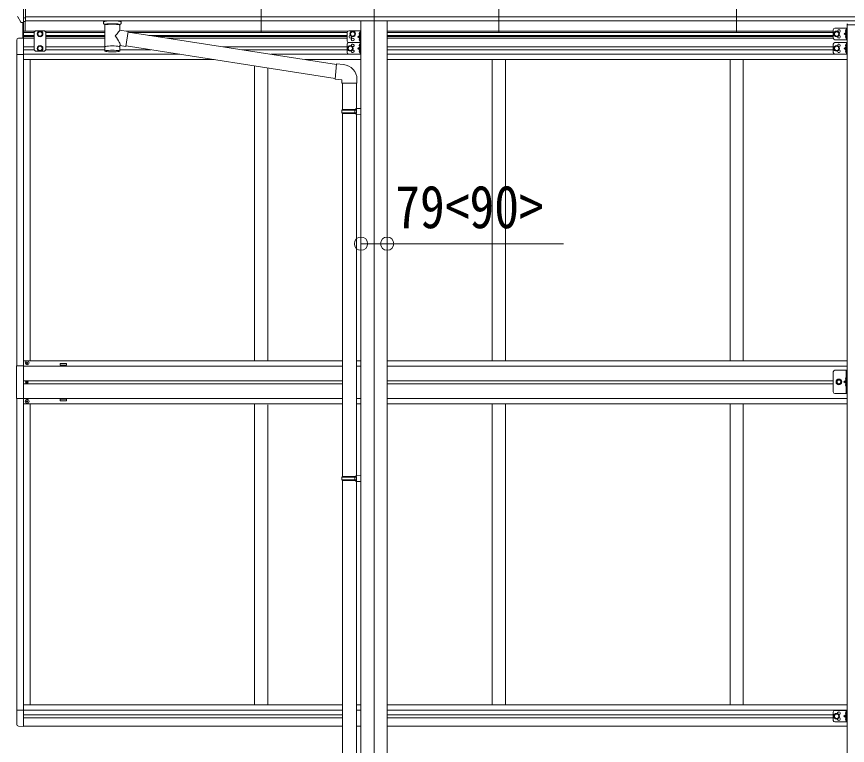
# Model space of a CAD drawing. Units: millimetres at full size, sheet at 1:40; details may follow other scales. Extents: x -11181 to 11305, y -7804 to 7716.
# Drawn here: x -533 to 1969, y -148 to 2047 of the extents above; entities that cross this region are included whole.
import ezdxf
from ezdxf.enums import TextEntityAlignment as Align

# ---------------------------------------------------------------- set-up
doc = ezdxf.new("R2010")
doc.units = ezdxf.units.MM
doc.header["$LTSCALE"] = 40
doc.header["$PDMODE"] = 32
doc.header["$PDSIZE"] = 40
for name, color, linetype, lineweight in [('0-1_本体', 4, 'Continuous', 9), ('0-2_部品', 7, 'Continuous', 9), ('0-8_PARTS2', 2, 'Continuous', 9), ('0-A_寸法', 6, 'Continuous', 9), ('1-1_GLASS', 4, 'Continuous', 9), ('1-2_GLASS_SEAL', 7, 'Continuous', 9), ('1-3_NOTPRINT', 4, 'Continuous', 9)]:
    doc.layers.add(name, color=color, linetype=linetype, lineweight=lineweight)
doc.styles.add('ＭＳ ゴシック', font='')
doc.styles.get('ＭＳ ゴシック').set_extended_font_data('MS Gothic')

msp = doc.modelspace()

# ---------------------------------------------------------------- linework, layer by layer
at = {"layer": '0-1_本体'}
for p, q in [((-506.24, 2046.13), (4492.76, 2046.13)), ((4492.76, 2034.28), (-506.24, 2034.35)), ((503.76, 2034.19), (503.76, -1108.22)), ((582.76, 2034.19), (582.76, -1108.22))]:
    msp.add_line(p, q, dxfattribs=at)
at = {"layer": '0-2_部品'}
for p, q in [((-512.74, 2029.04), (-512.74, 2097.54)), ((-520.36, 2030.86), (-530.11, 2046.23)), ((-514.24, 2029.13), (-517.95, 2029.36)), ((-514.24, 2029.13), (-512.74, 2029.04)), ((-512.74, 2031.24), (-512.24, 2031.24)), ((-512.24, 2031.24), (-511.74, 2032.24)), ((-506.24, 2032.24), (-511.74, 2032.24)), ((-272.24, 2028.23), (-272.24, 2034.35)), ((-218.24, 2028.23), (-218.24, 2034.35)), ((-268.14, 2023.73), (-268.16, 1943.44)), ((-222.34, 2006.16), (-222.34, 2023.75)), ((-197.12, 2002.25), (-222.34, 2006.17)), ((-197.12, 2002.25), (-204.14, 1957)), ((429.72, 1902.95), (-197.43, 2000.24)), ((-222.32, 1943.44), (-222.34, 1960.07)), ((-222.34, 1959.82), (-204.14, 1957)), ((426.05, 1861.01), (-203.87, 1958.74)), ((450.68, 1902.56), (429.84, 1904.38)), ((491.76, 1846.81), (491.76, 1857.73)), ((445.76, 1846.81), (491.76, 1846.81)), ((447.76, 1846.81), (447.76, 1767.56)), ((489.76, 1846.81), (489.76, 1770.12)), ((445.76, 1765.56), (446.76, 1767.56)), ((445.76, 1765.56), (489.76, 1765.56)), ((445.76, 1765.56), (445.76, 1757.56)), ((445.76, 1757.56), (489.76, 1757.56)), ((445.76, 1757.56), (446.76, 1755.56)), ((446.76, 1767.56), (489.76, 1767.56)), ((446.76, 1755.56), (489.76, 1755.56)), ((447.76, 1755.56), (447.76, 661.37)), ((485.28, 1765.56), (484.85, 1767.56)), ((487.76, 1770.06), (503.76, 1770.53)), ((487.76, 1768.06), (487.76, 1770.06)), ((487.76, 1768.06), (489.76, 1768.06)), ((487.76, 1753.06), (487.76, 1755.06)), ((487.76, 1753.06), (503.76, 1752.59)), ((489.76, 1753), (489.76, 663.93)), ((503.76, 1770.53), (503.76, 1752.59)), ((445.76, 659.37), (446.76, 661.37)), ((445.76, 659.37), (489.76, 659.37)), ((445.76, 659.37), (445.76, 651.37)), ((445.76, 651.37), (489.76, 651.37)), ((445.76, 651.37), (446.76, 649.37)), ((446.76, 661.37), (489.76, 661.37)), ((485.28, 659.37), (484.85, 661.37)), ((487.76, 663.87), (503.76, 664.34)), ((487.76, 661.87), (487.76, 663.87)), ((487.76, 661.87), (489.76, 661.87)), ((503.76, 664.34), (503.76, 646.4)), ((446.76, 649.37), (489.76, 649.37)), ((447.76, 649.37), (447.76, -333.79)), ((487.76, 646.87), (487.76, 648.87)), ((487.76, 646.87), (503.76, 646.4)), ((489.76, 646.81), (489.76, -331.23))]:
    msp.add_line(p, q, dxfattribs=at)
for points in [[(-506.24, 2032.24), (-506.24, 2090.46), (-511.24, 2090.46)], [(-512.74, 2042.93), (-509.58, 2043.34), (-506.24, 2043.77)], [(-272.2, 2028.18), (-272.23, 2028.53), (-271.98, 2029.49), (-271.46, 2030.37), (-270.66, 2031.21), (-269.54, 2032.01), (-268.14, 2032.74)], [(-272.2, 2028.29), (-272.23, 2027.94), (-271.98, 2026.98), (-271.46, 2026.1), (-270.66, 2025.26), (-269.54, 2024.46), (-268.14, 2023.73)], [(-222.34, 2032.72), (-222.11, 2032.63), (-220.75, 2031.89), (-219.64, 2031.05), (-218.88, 2030.18), (-218.42, 2029.28), (-218.25, 2028.4)], [(-222.34, 2023.75), (-222.11, 2023.84), (-220.75, 2024.58), (-219.64, 2025.42), (-218.88, 2026.29), (-218.42, 2027.19), (-218.25, 2028.07)], [(429.84, 1904.38), (425.84, 1858.56), (445.76, 1856.81), (445.76, 1846.81)], [(485.28, 1765.56), (485.28, 1757.56), (484.85, 1755.56)], [(487.76, 1755.06), (489.76, 1755.06), (489.76, 1768.06)], [(485.28, 659.37), (485.28, 651.37), (484.85, 649.37)], [(487.76, 648.87), (489.76, 648.87), (489.76, 661.87)]]:
    msp.add_lwpolyline(points, dxfattribs=at)
for centre, radius, start, end in [((-527.51, 2047.73), 3, 191.83348, 210), ((-517.77, 2032.36), 3, 210, 266.5), ((-255.17, 1983.02), 51.38, 92.46126, 104.61963), ((-235.29, 1983.02), 51.38, 75.38037, 87.53874), ((446.76, 1857.73), 45, 0, 85)]:
    msp.add_arc(centre, radius, start, end, dxfattribs=at)
for centre, major_axis, ratio, start_param, end_param in [((-234.24, 2028.23), (16, 0), 0.361356, 0, 0.0194874), ((-234.24, 2028.23), (16, 0), 0.361356, 6.2636979, 6.2831853), ((-245.24, 2022.54), (-22.91, -0.42), 0.072511, 4.711586, 6.2823824), ((-245.22, 2024.17), (-22.91, -0.42), 0.072511, 4.711586, 6.2823824), ((-245.27, 2024.16), (22.92, -0.42), 0.07247, 0.0008089, 1.5716053), ((-245.27, 2022.54), (22.92, -0.42), 0.07247, 0.0008089, 1.5716053), ((-242.69, 1983.97), (20.32, 22.25), 0.045535, 4.9756507, 6.2441899), ((-245.24, 1986.61), (-22.81, 26.62), 0.234429, 3.1563334, 4.5976381), ((-245.24, 1955.88), (22.91, 0), 0.122865, 6.2831853, 9.424778), ((-245.24, 1943.44), (22.92, 0), 0.101955, 6.2829723, 9.4248207), ((-245.24, 1943.44), (22.92, 0), 0.101955, 3.1415499, 6.2833984)]:
    msp.add_ellipse(centre, major_axis=major_axis, ratio=ratio, start_param=start_param, end_param=end_param, dxfattribs=at)
at = {"layer": '0-8_PARTS2'}
for p, q in [((203.26, 1999.35), (203.26, 2543.19)), ((919.26, 1999.35), (919.26, 2543.19)), ((1635.26, 1999.35), (1635.26, 2543.19)), ((-512.74, 2518.63), (-512.74, 1999.35)), ((543.26, 2188.15), (543.26, -1187.08))]:
    msp.add_line(p, q, dxfattribs=at)
at = {"layer": '0-A_寸法'}
for p, q in [((503.76, 1363.07), (582.76, 1363.07)), ((582.76, 1363.07), (1114.08, 1363.07))]:
    msp.add_line(p, q, dxfattribs=at)
for p in [(503.76, 1363.07), (582.76, 1363.07)]:
    msp.add_point(p, dxfattribs=at)
at = {"layer": '1-1_GLASS'}
for p, q in [((-512.74, 2003.03), (-477.24, 2003.03)), ((-448.24, 2003.03), (-268.14, 2003.03)), ((-202.48, 2003.03), (463.76, 2003.03)), ((582.76, 2003.03), (1926.26, 2003.03)), ((-512.74, 1999.53), (-480.24, 1999.53)), ((-512.74, 1990.53), (-480.24, 1990.53)), ((-512.74, 1987.03), (-480.24, 1987.03)), ((-512.74, 1982.73), (-512.74, 945.53)), ((-480.24, 1982.03), (-512.74, 1982.03)), ((-445.24, 1999.53), (-268.14, 1999.53)), ((-445.24, 1990.53), (-268.15, 1990.53)), ((-445.24, 1987.03), (-268.15, 1987.03)), ((-268.15, 1982.03), (-445.24, 1982.03)), ((-193.22, 1999.53), (461.78, 1999.53)), ((-135.2, 1990.53), (461.76, 1990.53)), ((-112.64, 1987.03), (461.76, 1987.03)), ((295.34, 1982.03), (-80.41, 1982.03)), ((461.76, 1982.03), (295.34, 1982.03)), ((582.76, 1999.53), (1926.26, 1999.53)), ((582.76, 1990.53), (1926.26, 1990.53)), ((582.76, 1987.03), (1926.26, 1987.03)), ((1926.26, 1982.03), (582.76, 1982.03)), ((-512.74, 1956.03), (-480.24, 1956.03)), ((-445.24, 1956.03), (-268.15, 1956.03)), ((87.18, 1956.03), (461.76, 1956.03)), ((582.76, 1956.03), (1926.26, 1956.03)), ((-532.74, 1933.33), (-532.74, 994.73)), ((-512.74, 1947.03), (-480.24, 1947.03)), ((-41.75, 1933.53), (-512.74, 1933.53)), ((-445.24, 1947.03), (-268.16, 1947.03)), ((-222.33, 1947.03), (-128.77, 1947.03)), ((145.19, 1947.03), (461.76, 1947.03)), ((232.21, 1933.53), (503.76, 1933.53)), ((582.76, 1947.03), (1926.26, 1947.03)), ((582.76, 1933.53), (1968.26, 1933.53)), ((61.38, 1917.53), (-512.74, 1917.53)), ((-492.74, 1917.53), (-492.74, 1010.53)), ((503.76, 1917.53), (335.35, 1917.53)), ((582.76, 1917.53), (1968.26, 1917.53)), ((899.26, 1917.53), (899.26, 1010.53)), ((939.26, 1917.53), (939.26, 1010.53)), ((1615.26, 1917.53), (1615.26, 1010.53)), ((1655.26, 1917.53), (1655.26, 1010.53)), ((183.26, 1898.62), (183.26, 1010.53)), ((223.26, 1892.42), (223.26, 1010.53)), ((-512.74, 1010.53), (447.76, 1010.53)), ((490.16, 1010.53), (504.16, 1010.53)), ((582.76, 1010.53), (1968.26, 1010.53)), ((-512.74, 994.53), (447.76, 994.53)), ((490.16, 994.53), (504.16, 994.53)), ((582.76, 994.53), (1968.26, 994.53)), ((-512.74, 949.97), (447.76, 949.97)), ((-512.74, 945.53), (-512.74, -91.47)), ((447.76, 940.97), (-512.74, 940.97)), ((582.76, 949.97), (1926.06, 949.97)), ((1926.06, 940.97), (582.76, 940.97)), ((-532.74, 896.33), (-532.74, -42.27)), ((-512.74, 896.53), (447.76, 896.53)), ((447.76, 880.53), (-512.74, 880.53)), ((-492.74, 880.53), (-492.74, -26.47)), ((183.26, -26.47), (183.26, 880.77)), ((223.26, -26.47), (223.26, 877.27)), ((490.16, 896.53), (504.16, 896.53)), ((490.16, 880.53), (504.16, 880.53)), ((582.76, 896.53), (1968.26, 896.53)), ((582.76, 880.53), (1968.26, 880.53)), ((899.26, -26.47), (899.26, 880.53)), ((939.26, -26.47), (939.26, 880.53)), ((1615.26, 880.53), (1615.26, -26.47)), ((1655.26, 880.53), (1655.26, -26.47)), ((-512.74, -26.47), (447.76, -26.47)), ((-512.74, -42.47), (445.76, -42.47)), ((489.96, -26.47), (503.96, -26.47)), ((489.96, -42.47), (503.96, -42.47)), ((582.76, -26.47), (1968.26, -26.47)), ((582.76, -42.47), (1968.26, -42.47)), ((-512.74, -55.97), (447.76, -55.97)), ((-512.74, -64.97), (447.76, -64.97)), ((582.76, -55.97), (1926.26, -55.97)), ((582.76, -64.97), (1926.26, -64.97)), ((-512.74, -90.97), (447.76, -90.97)), ((489.96, -90.97), (503.96, -90.97)), ((582.76, -90.97), (1968.26, -90.97))]:
    msp.add_line(p, q, dxfattribs=at)
for points in [[(-382.74, 997.03), (-402.74, 997.03), (-402.74, 1002.03), (-382.74, 1002.03)], [(-382.74, 895.03), (-402.74, 895.03), (-402.74, 890.03), (-382.74, 890.03)]]:
    msp.add_lwpolyline(points, close=True, dxfattribs=at)
at = {"layer": '1-2_GLASS_SEAL'}
for p, q in [((-514.24, 1982.53), (-514.24, 2029.13)), ((-514.24, 1982.53), (-514.24, 2029.13)), ((-512.74, 1982.53), (-512.74, 2029.03)), ((-507.24, 2003.03), (-507.24, 2032.23)), ((-476.24, 2004.03), (-480.24, 2000.03)), ((-449.24, 2004.03), (-476.24, 2004.03)), ((-449.24, 2004.03), (-445.24, 2000.03)), ((466.76, 2004.03), (503.76, 2004.03)), ((501.26, 2004.03), (501.26, 1969.03)), ((503.76, 2004.03), (503.76, 1969.03)), ((1926.26, 2007.53), (1926.26, 1982.53)), ((1931.26, 2012.53), (1968.26, 2012.53)), ((1965.26, 2008.03), (1964.46, 2007.89)), ((1965.76, 2012.53), (1965.76, 1977.53)), ((1967.76, 2023.75), (1967.76, 2022.25)), ((1967.76, 2022.25), (2018.76, 2022.25)), ((1968.26, 2012.53), (1968.26, 1977.53)), ((-512.74, 1982.53), (-528.03, 1981.73)), ((-480.24, 2000.03), (-480.24, 1946.54)), ((-445.24, 1946.54), (-445.24, 2000.03)), ((461.76, 1999.03), (461.76, 1974.03)), ((501.26, 1986.53), (494.26, 1986.53)), ((500.76, 1999.53), (499.96, 1999.39)), ((500.76, 1991.53), (499.96, 1991.67)), ((500.76, 1981.53), (499.96, 1981.39)), ((500.76, 1991.53), (501.26, 1991.62)), ((1931.26, 1977.53), (1968.26, 1977.53)), ((1965.76, 1995.03), (1958.76, 1995.03)), ((1965.26, 2000.03), (1964.46, 2000.17)), ((1965.26, 1990.03), (1964.46, 1989.89)), ((1965.26, 1982.03), (1964.46, 1982.17)), ((1965.26, 2000.03), (1965.76, 2000.12)), ((1965.26, 1982.03), (1965.76, 1982.12)), ((-533.24, 1976.24), (-533.24, 1933.33)), ((-462.74, 1959.04), (-469.24, 1955.28)), ((-469.24, 1955.28), (-469.24, 1947.78)), ((-456.24, 1955.28), (-462.74, 1959.04)), ((-456.24, 1947.78), (-456.24, 1955.28)), ((461.76, 1964.03), (461.76, 1939.03)), ((466.76, 1969.03), (503.76, 1969.03)), ((466.76, 1969.03), (503.76, 1969.03)), ((500.76, 1973.53), (499.96, 1973.67)), ((500.76, 1964.53), (499.96, 1964.39)), ((500.76, 1956.53), (499.96, 1956.67)), ((500.76, 1973.53), (501.26, 1973.62)), ((500.76, 1956.53), (501.26, 1956.62)), ((501.26, 1969.03), (501.26, 1934.03)), ((503.76, 1969.03), (503.76, 1934.03)), ((1926.26, 1964.03), (1926.26, 1939.03)), ((1931.26, 1969.03), (1968.26, 1969.03)), ((1965.26, 1964.53), (1964.46, 1964.39)), ((1965.26, 1956.53), (1964.46, 1956.67)), ((1965.26, 1956.53), (1965.76, 1956.62)), ((1965.76, 1969.03), (1965.76, 1934.03)), ((1968.26, 1969.03), (1968.26, 1934.03)), ((-512.74, 1933.33), (-533.24, 1933.33)), ((-476.24, 1942.54), (-480.24, 1946.54)), ((-449.24, 1942.54), (-476.24, 1942.54)), ((-469.24, 1947.78), (-462.74, 1944.03)), ((-462.74, 1944.03), (-456.24, 1947.78)), ((-449.24, 1942.54), (-445.24, 1946.54)), ((466.76, 1934.03), (503.76, 1934.03)), ((501.26, 1951.53), (494.26, 1951.53)), ((500.76, 1946.53), (499.96, 1946.39)), ((500.76, 1938.53), (499.96, 1938.67)), ((500.76, 1938.53), (501.26, 1938.62)), ((1931.26, 1934.03), (1968.26, 1934.03)), ((1965.76, 1951.53), (1958.76, 1951.53)), ((1965.26, 1946.53), (1964.46, 1946.39)), ((1965.26, 1938.53), (1964.46, 1938.67)), ((1965.26, 1938.53), (1965.76, 1938.62)), ((-503.24, 1003.53), (-504.24, 1003.53)), ((-500.24, 1004.53), (-499.24, 1004.53)), ((1926.06, 916.53), (1926.06, 976.53)), ((1931.06, 981.53), (1968.06, 981.53)), ((1965.56, 981.53), (1965.56, 911.53)), ((1965.56, 951.53), (1958.56, 946.53)), ((1965.06, 959.53), (1964.26, 959.39)), ((1965.06, 951.53), (1964.26, 951.67)), ((1965.06, 951.53), (1965.56, 951.62)), ((-503.97, 946.44), (-504.79, 946.44)), ((-501.51, 945.62), (-500.69, 945.62)), ((1965.56, 946.53), (1958.56, 946.53)), ((1965.56, 941.53), (1958.56, 946.53)), ((1965.06, 941.53), (1964.26, 941.39)), ((1965.06, 933.53), (1964.26, 933.67)), ((1965.06, 933.53), (1965.56, 933.62)), ((-503.24, 888.53), (-504.24, 888.53)), ((-500.24, 887.53), (-499.24, 887.53)), ((-512.74, -42.27), (-533.24, -42.27)), ((-533.24, -85.18), (-533.24, -42.27)), ((1926.06, -47.97), (1926.06, -72.97)), ((1931.06, -42.97), (1968.06, -42.97)), ((1965.06, -47.47), (1964.26, -47.61)), ((1965.56, -42.97), (1965.56, -77.97)), ((1968.06, -42.97), (1968.06, -77.97)), ((1965.56, -60.47), (1958.56, -60.47)), ((1965.06, -55.47), (1964.26, -55.33)), ((1965.06, -65.47), (1964.26, -65.61)), ((1965.06, -73.47), (1964.26, -73.33)), ((1965.06, -55.47), (1965.56, -55.38)), ((1965.06, -73.47), (1965.56, -73.38)), ((-512.74, -91.47), (-528.03, -90.67)), ((1931.06, -77.97), (1968.06, -77.97))]:
    msp.add_line(p, q, dxfattribs=at)
for points in [[(-469.24, 1998.78), (-462.74, 2002.54), (-456.24, 1998.78)], [(1966.14, 2004.03), (1965.51, 2005.22), (1963.28, 2006.33)], [(1966.14, 2004.03), (1965.51, 2002.84), (1963.28, 2001.73)], [(1965.26, 2000.03), (1965.26, 2008.03), (1965.76, 2007.94), (1965.76, 2000.12)], [(-456.24, 1998.78), (-456.24, 1991.28), (-462.74, 1987.53), (-469.24, 1991.28), (-469.24, 1998.78)], [(501.26, 1991.53), (494.26, 1986.53), (501.26, 1981.53)], [(501.64, 1995.53), (501.01, 1996.72), (498.78, 1997.83)], [(501.64, 1995.53), (501.01, 1994.34), (498.78, 1993.23)], [(501.64, 1977.53), (501.01, 1978.72), (498.78, 1979.83)], [(501.64, 1977.53), (501.01, 1976.34), (498.78, 1975.23)], [(500.76, 1991.53), (500.76, 1999.53), (501.26, 1999.44), (501.26, 1991.62)], [(500.76, 1973.53), (500.76, 1981.53), (501.26, 1981.44), (501.26, 1973.62)], [(1965.76, 2000.03), (1958.76, 1995.03), (1965.76, 1990.03)], [(1966.14, 1986.03), (1965.51, 1987.22), (1963.28, 1988.33)], [(1966.14, 1986.03), (1965.51, 1984.84), (1963.28, 1983.73)], [(1965.26, 1982.03), (1965.26, 1990.03), (1965.76, 1989.94), (1965.76, 1982.12)], [(501.26, 1956.53), (494.26, 1951.53), (501.26, 1946.53)], [(501.64, 1960.53), (501.01, 1961.72), (498.78, 1962.83)], [(501.64, 1960.53), (501.01, 1959.34), (498.78, 1958.23)], [(500.76, 1956.53), (500.76, 1964.53), (501.26, 1964.44), (501.26, 1956.62)], [(1965.76, 1956.53), (1958.76, 1951.53), (1965.76, 1946.53)], [(1966.14, 1960.53), (1965.51, 1961.72), (1963.28, 1962.83)], [(1966.14, 1960.53), (1965.51, 1959.34), (1963.28, 1958.23)], [(1965.26, 1956.53), (1965.26, 1964.53), (1965.76, 1964.44), (1965.76, 1956.62)], [(501.64, 1942.53), (501.01, 1943.72), (498.78, 1944.83)], [(501.64, 1942.53), (501.01, 1941.34), (498.78, 1940.23)], [(500.76, 1938.53), (500.76, 1946.53), (501.26, 1946.44), (501.26, 1938.62)], [(1966.14, 1942.53), (1965.51, 1943.72), (1963.28, 1944.83)], [(1966.14, 1942.53), (1965.51, 1941.34), (1963.28, 1940.23)], [(1965.26, 1938.53), (1965.26, 1946.53), (1965.76, 1946.44), (1965.76, 1938.62)], [(-504.24, 1003.53), (-504.24, 1004.53), (-503.24, 1004.53)], [(-502.24, 1005.53), (-502.24, 1006.53), (-501.24, 1006.53), (-501.24, 1005.53)], [(-501.24, 1002.53), (-501.24, 1001.53), (-502.24, 1001.53), (-502.24, 1002.53)], [(-499.24, 1004.53), (-499.24, 1003.53), (-500.24, 1003.53)], [(-512.74, 995.03), (-533.44, 995.03), (-533.44, 897.03), (-512.74, 897.03)], [(1931.06, 911.53), (1968.06, 911.53), (1968.06, 981.53)], [(1965.94, 955.53), (1965.31, 956.72), (1963.08, 957.83)], [(1965.94, 955.53), (1965.31, 954.34), (1963.08, 953.23)], [(1965.06, 951.53), (1965.06, 959.53), (1965.56, 959.44), (1965.56, 951.62)], [(-504.79, 946.44), (-504.79, 945.62), (-503.97, 945.62)], [(-502.33, 947.26), (-502.33, 948.08), (-503.15, 948.08), (-503.15, 947.26)], [(-503.15, 944.8), (-503.15, 943.98), (-502.33, 943.98), (-502.33, 944.8)], [(-500.69, 945.62), (-500.69, 946.44), (-501.51, 946.44)], [(1965.94, 937.53), (1965.31, 938.72), (1963.08, 939.83)], [(1965.94, 937.53), (1965.31, 936.34), (1963.08, 935.23)], [(1965.06, 933.53), (1965.06, 941.53), (1965.56, 941.44), (1965.56, 933.62)], [(-504.24, 888.53), (-504.24, 887.53), (-503.24, 887.53)], [(-501.24, 889.53), (-501.24, 890.53), (-502.24, 890.53), (-502.24, 889.53)], [(-502.24, 886.53), (-502.24, 885.53), (-501.24, 885.53), (-501.24, 886.53)], [(-499.24, 887.53), (-499.24, 888.53), (-500.24, 888.53)], [(1965.94, -51.47), (1965.31, -50.28), (1963.08, -49.17)], [(1965.06, -55.47), (1965.06, -47.47), (1965.56, -47.56), (1965.56, -55.38)], [(1965.56, -55.47), (1958.56, -60.47), (1965.56, -65.47)], [(1965.94, -51.47), (1965.31, -52.66), (1963.08, -53.77)], [(1965.94, -69.47), (1965.31, -68.28), (1963.08, -67.17)], [(1965.94, -69.47), (1965.31, -70.66), (1963.08, -71.77)], [(1965.06, -73.47), (1965.06, -65.47), (1965.56, -65.56), (1965.56, -73.38)]]:
    msp.add_lwpolyline(points, dxfattribs=at)
for points in [[(478.76, 1987.53), (485.26, 1991.28), (485.26, 1998.78), (478.76, 2002.54), (472.26, 1998.78), (472.26, 1991.28)], [(1936.26, 1987.53), (1942.76, 1991.28), (1942.76, 1998.78), (1936.26, 2002.54), (1929.76, 1998.78), (1929.76, 1991.28)], [(471.76, 1944.03), (478.26, 1947.78), (478.26, 1955.28), (471.76, 1959.04), (465.26, 1955.28), (465.26, 1947.78)], [(1936.26, 1944.03), (1942.76, 1947.78), (1942.76, 1955.28), (1936.26, 1959.04), (1929.76, 1955.28), (1929.76, 1947.78)], [(1950.56, 946.53), (1946.81, 940.03), (1939.31, 940.03), (1935.55, 946.53), (1939.31, 953.03), (1946.81, 953.03)], [(1936.06, -67.97), (1942.56, -64.22), (1942.56, -56.72), (1936.06, -52.96), (1929.56, -56.72), (1929.56, -64.22)]]:
    msp.add_lwpolyline(points, close=True, dxfattribs=at)
for centre, radius in [((-462.74, 1995.03), 8.5), ((-462.74, 1995.03), 7.5), ((478.76, 1995.03), 8.5), ((478.76, 1995.03), 7.5), ((1936.26, 1995.03), 8.5), ((1936.26, 1995.03), 7.5), ((-462.74, 1995.03), 6.5), ((478.76, 1995.03), 6.5), ((478.76, 1978.03), 4.25), ((1936.26, 1995.03), 6.5), ((-462.74, 1951.53), 8.5), ((-462.74, 1951.53), 7.5), ((-462.74, 1951.53), 6.5), ((471.76, 1951.53), 8.5), ((471.76, 1951.53), 7.5), ((471.76, 1951.53), 6.5), ((1936.26, 1951.53), 8.5), ((1936.26, 1951.53), 7.5), ((1936.26, 1951.53), 6.5), ((-501.74, 1004.03), 5.9), ((1943.06, 946.53), 8.5), ((1943.06, 946.53), 7.5), ((1943.06, 946.53), 6.5), ((1943.06, 946.53), 5.5), ((-502.74, 946.03), 3.75), ((-501.74, 888.03), 5.9), ((1936.06, -60.47), 8.5), ((1936.06, -60.47), 7.5), ((1936.06, -60.47), 6.5)]:
    msp.add_circle(centre, radius, dxfattribs=at)
for centre, radius, start, end in [((466.76, 1999.03), 5, 90, 180), ((1931.26, 2007.53), 5, 90, 180), ((1943.26, 2003.53), 4.25, 274.76077, 186.29431), ((1969.36, 2004.03), 6.5, 147.94412, 212.05588), ((1964.61, 2007), 0.9, 100, 147.94412), ((1969.26, 2023.75), 1.5, 90, 180), ((-527.74, 1976.24), 5.5, 93, 180), ((471.76, 1986.53), 4.25, 94.76077, 6.29431), ((504.86, 1995.53), 6.5, 147.94412, 212.05588), ((504.86, 1977.53), 6.5, 147.94412, 212.05588), ((500.11, 1998.5), 0.9, 100, 147.94412), ((500.11, 1992.56), 0.9, 212.05588, 260), ((500.11, 1980.5), 0.9, 100, 147.94412), ((1931.26, 1982.53), 5, 180, 270), ((1943.26, 1986.53), 4.25, 173.70569, 85.23923), ((1969.36, 1986.03), 6.5, 147.94412, 212.05588), ((1964.61, 2001.06), 0.9, 212.05588, 260), ((1964.61, 1989), 0.9, 100, 147.94412), ((1964.61, 1983.06), 0.9, 212.05588, 260), ((466.76, 1974.03), 5, 180, 270), ((466.76, 1964.03), 5, 90, 180), ((478.76, 1960.03), 4.25, 274.76077, 186.29431), ((504.86, 1960.53), 6.5, 147.94412, 212.05588), ((500.11, 1974.56), 0.9, 212.05588, 260), ((500.11, 1963.5), 0.9, 100, 147.94412), ((500.11, 1957.56), 0.9, 212.05588, 260), ((1931.26, 1964.03), 5, 90, 180), ((1943.26, 1960.03), 4.25, 274.76077, 186.29431), ((1969.36, 1960.53), 6.5, 147.94412, 212.05588), ((1964.61, 1963.5), 0.9, 100, 147.94412), ((1964.61, 1957.56), 0.9, 212.05588, 260), ((466.76, 1939.03), 5, 180, 270), ((478.76, 1943.03), 4.25, 173.70569, 85.23923), ((504.86, 1942.53), 6.5, 147.94412, 212.05588), ((500.11, 1945.5), 0.9, 100, 147.94412), ((500.11, 1939.56), 0.9, 212.05588, 260), ((1931.26, 1939.03), 5, 180, 270), ((1943.26, 1943.03), 4.25, 173.70569, 85.23923), ((1969.36, 1942.53), 6.5, 147.94412, 212.05588), ((1964.61, 1945.5), 0.9, 100, 147.94412), ((1964.61, 1939.56), 0.9, 212.05588, 260), ((-503.24, 1005.53), 1, 270, 0), ((-503.24, 1002.53), 1, 0, 90), ((-500.24, 1005.53), 1, 180, 270), ((-500.24, 1002.53), 1, 90, 180), ((1931.06, 976.53), 5, 90, 180), ((1969.16, 955.53), 6.5, 147.94412, 212.05588), ((1964.41, 958.5), 0.9, 100, 147.94412), ((1964.41, 952.56), 0.9, 212.05588, 260), ((-503.97, 947.26), 0.82, 270, 0), ((-503.97, 944.8), 0.82, 0, 90), ((-501.51, 947.26), 0.82, 180, 270), ((-501.51, 944.8), 0.82, 90, 180), ((1969.16, 937.53), 6.5, 147.94412, 212.05588), ((1964.41, 940.5), 0.9, 100, 147.94412), ((1964.41, 934.56), 0.9, 212.05588, 260), ((1931.06, 916.53), 5, 180, 270), ((-503.24, 889.53), 1, 270, 0), ((-503.24, 886.53), 1, 0, 90), ((-500.24, 889.53), 1, 180, 270), ((-500.24, 886.53), 1, 90, 180), ((1931.06, -47.97), 5, 90, 180), ((1943.06, -51.97), 4.25, 274.76077, 186.29431), ((1969.16, -51.47), 6.5, 147.94412, 212.05588), ((1964.41, -48.5), 0.9, 100, 147.94412), ((1931.06, -72.97), 5, 180, 270), ((1943.06, -68.97), 4.25, 173.70569, 85.23923), ((1969.16, -69.47), 6.5, 147.94412, 212.05588), ((1964.41, -54.44), 0.9, 212.05588, 260), ((1964.41, -66.5), 0.9, 100, 147.94412), ((1964.41, -72.44), 0.9, 212.05588, 260), ((-527.74, -85.18), 5.5, 180, 267)]:
    msp.add_arc(centre, radius, start, end, dxfattribs=at)
at = {"layer": '1-3_NOTPRINT'}
msp.add_line((1968.26, 2022.25), (1968.26, -808.4), dxfattribs=at)

# ---------------------------------------------------------------- texts
at = {"layer": '0-A_寸法', "color": 7, "style": 'ＭＳ ゴシック', "width": 0.85}
msp.add_text('79<90>', height=129, dxfattribs=at).set_placement((606.76, 1371.07), align=Align.BOTTOM_LEFT)

doc.saveas('drawing.dxf')
